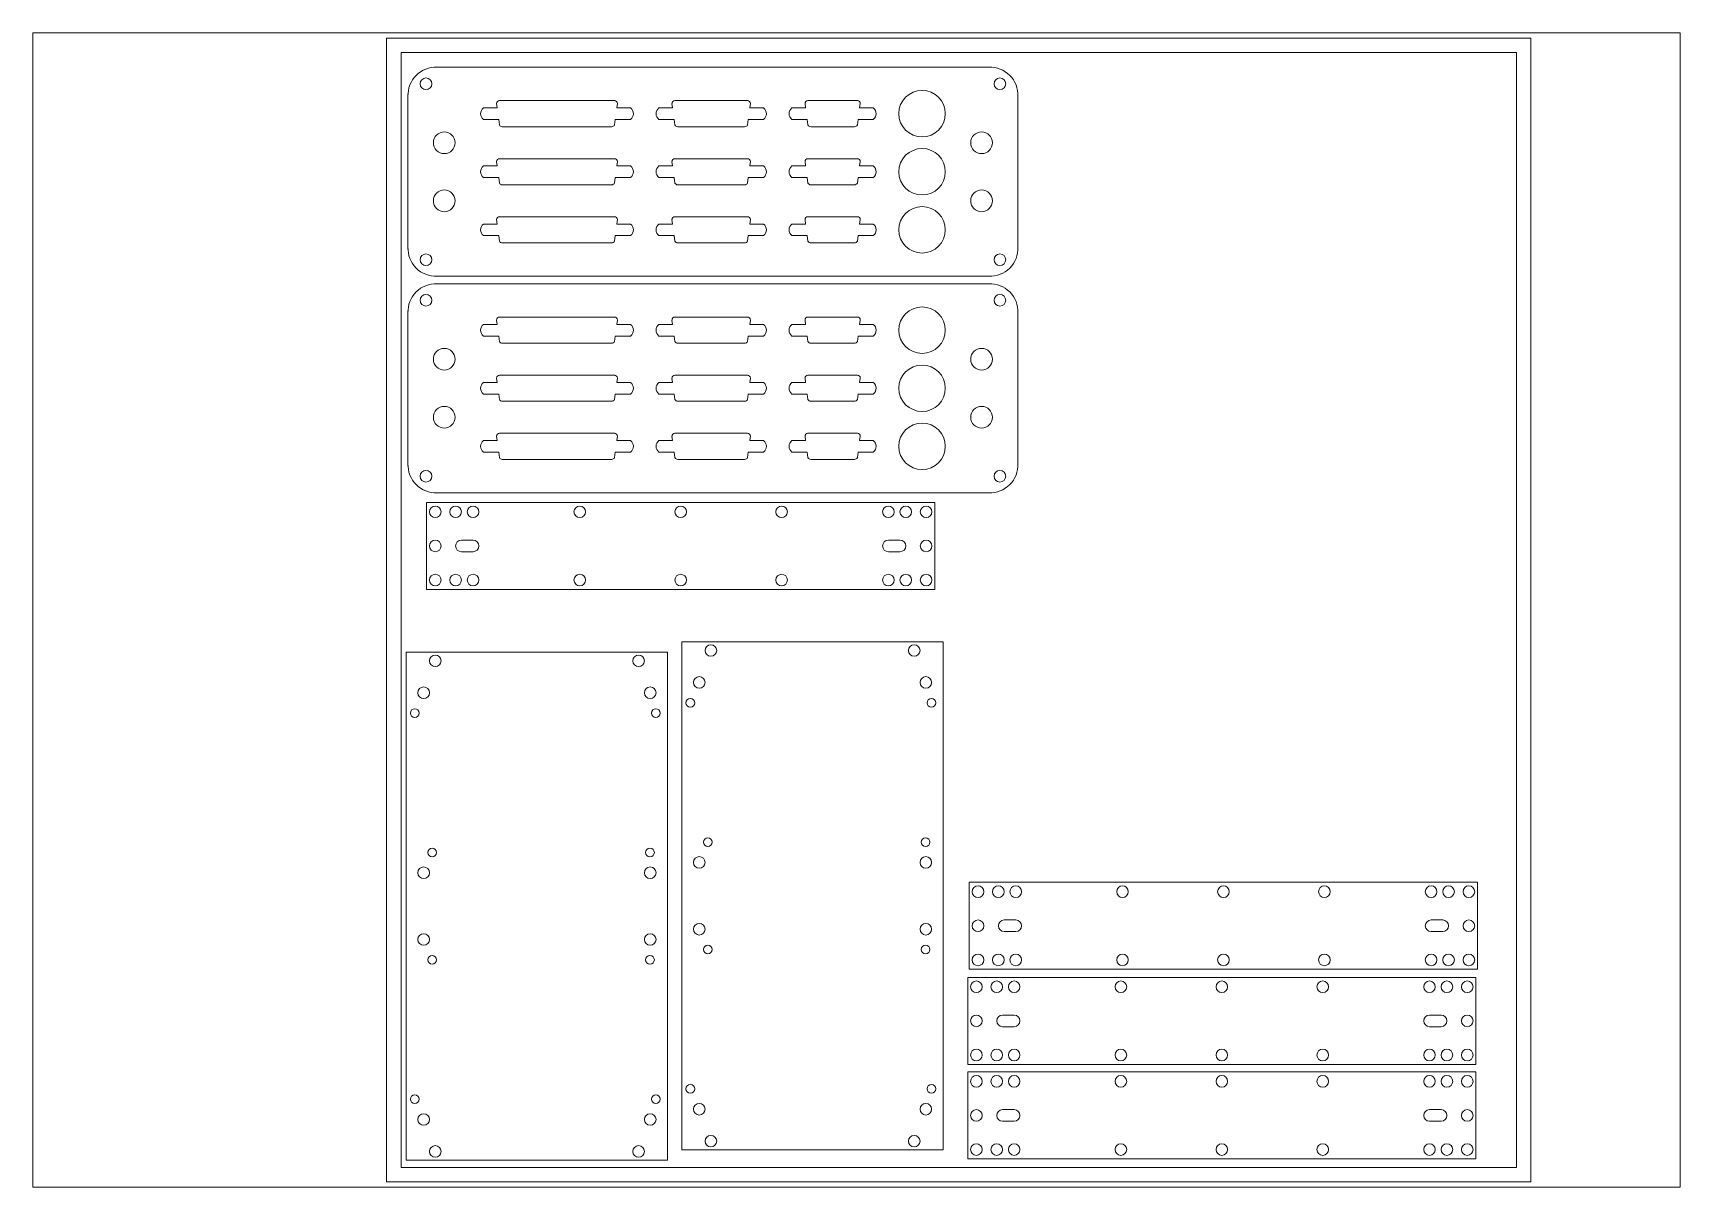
# Paper-space layout 'Layout1' of a CAD drawing. Header units: millimetres. Extents: x 1.15 to 10.31, y 0.8 to 7.23.
# The model-space entities are those that its viewports show. They can reach past a viewport. Long polylines and large blocks are cut down to what shows.
import ezdxf

# ---------------------------------------------------------------- set-up
doc = ezdxf.new("R2010")
doc.units = ezdxf.units.MM
doc.header["$MEASUREMENT"] = 0
doc.layers.get('0').update_dxf_attribs({"lineweight": 0, "true_color": 0xf6921e})
doc.layers.add('TAGLIO - CUT', color=5, linetype='Continuous', lineweight=0)

msp = doc.modelspace()

# ---------------------------------------------------------------- linework, layer by layer
at = {"color": 30, "lineweight": 0, "true_color": 0xf6921e}
for points in [[(-5, -5), (389, -5), (389, 389), (-5, 389)], [(0, 0), (384, 0), (384, 384), (0, 384)]]:
    msp.add_lwpolyline(points, close=True, dxfattribs=at)
at = {"layer": 'TAGLIO - CUT', "lineweight": 0}
for p, q in [((11.66, 378.96), (203.09, 378.96)), ((2.37, 316.25), (2.37, 369.68)), ((2.37, 368.96), (2.37, 316.96)), ((212.37, 369.68), (212.37, 316.25)), ((28.37, 364.96), (33.07, 364.96)), ((32.87, 366.46), (33.07, 364.96)), ((33.87, 367.46), (73.59, 367.46)), ((33.87, 367.46), (73.59, 367.46)), ((74.47, 366.46), (74.27, 364.96)), ((74.27, 364.96), (78.97, 364.96)), ((88.77, 364.96), (93.47, 364.96)), ((93.27, 366.46), (93.47, 364.96)), ((94.27, 367.46), (119.27, 367.46)), ((120.27, 366.46), (120.07, 364.96)), ((120.07, 364.96), (124.77, 364.96)), ((134.57, 364.96), (139.27, 364.96)), ((139.07, 366.46), (139.27, 364.96)), ((157.19, 367.46), (140.07, 367.46)), ((158.07, 366.46), (157.87, 364.96)), ((157.87, 364.96), (162.57, 364.96)), ((158.87, 364.96), (162.57, 364.96)), ((28.37, 360.96), (33.6, 360.96)), ((33.6, 360.96), (33.85, 359.08)), ((34.81, 358.46), (72.5, 358.46)), ((34.84, 358.46), (72.5, 358.46)), ((73.74, 360.96), (73.5, 359.08)), ((73.74, 360.96), (78.97, 360.96)), ((88.77, 360.96), (94, 360.96)), ((94, 360.96), (94.24, 359.08)), ((95.27, 358.46), (118.27, 358.46)), ((119.54, 360.96), (119.3, 359.08)), ((119.54, 360.96), (124.77, 360.96)), ((134.57, 360.96), (139.8, 360.96)), ((139.8, 360.96), (140.04, 359.08)), ((156.1, 358.46), (141.04, 358.46)), ((157.34, 360.96), (157.1, 359.08)), ((157.34, 360.96), (162.57, 360.96)), ((158.34, 360.96), (162.57, 360.96)), ((32.87, 346.46), (33.07, 344.96)), ((33.87, 347.46), (73.59, 347.46)), ((33.87, 347.46), (73.59, 347.46)), ((74.47, 346.46), (74.27, 344.96)), ((93.27, 346.46), (93.47, 344.96)), ((94.27, 347.46), (119.27, 347.46)), ((120.27, 346.46), (120.07, 344.96)), ((139.07, 346.46), (139.27, 344.96)), ((157.19, 347.46), (140.07, 347.46)), ((158.07, 346.46), (157.87, 344.96)), ((28.37, 344.96), (33.07, 344.96)), ((28.37, 340.96), (33.6, 340.96)), ((33.6, 340.96), (33.85, 339.08)), ((73.74, 340.96), (73.5, 339.08)), ((73.74, 340.96), (78.97, 340.96)), ((74.27, 344.96), (78.97, 344.96)), ((88.77, 344.96), (93.47, 344.96)), ((88.77, 340.96), (94, 340.96)), ((94, 340.96), (94.24, 339.08)), ((119.54, 340.96), (119.3, 339.08)), ((119.54, 340.96), (124.77, 340.96)), ((120.07, 344.96), (124.77, 344.96)), ((134.57, 344.96), (139.27, 344.96)), ((134.57, 340.96), (139.8, 340.96)), ((139.8, 340.96), (140.04, 339.08)), ((157.34, 340.96), (157.1, 339.08)), ((157.34, 340.96), (162.57, 340.96)), ((157.87, 344.96), (162.57, 344.96)), ((158.34, 340.96), (162.57, 340.96)), ((158.87, 344.96), (162.57, 344.96)), ((34.81, 338.46), (72.5, 338.46)), ((34.84, 338.46), (72.5, 338.46)), ((95.27, 338.46), (118.27, 338.46)), ((156.1, 338.46), (141.04, 338.46)), ((28.37, 324.96), (33.07, 324.96)), ((32.87, 326.46), (33.07, 324.96)), ((33.87, 327.46), (73.59, 327.46)), ((33.87, 327.46), (73.59, 327.46)), ((74.47, 326.46), (74.27, 324.96)), ((74.27, 324.96), (78.97, 324.96)), ((88.77, 324.96), (93.47, 324.96)), ((93.27, 326.46), (93.47, 324.96)), ((94.27, 327.46), (119.27, 327.46)), ((120.27, 326.46), (120.07, 324.96)), ((120.07, 324.96), (124.77, 324.96)), ((134.57, 324.96), (139.27, 324.96)), ((139.07, 326.46), (139.27, 324.96)), ((157.19, 327.46), (140.07, 327.46)), ((158.07, 326.46), (157.87, 324.96)), ((157.87, 324.96), (162.57, 324.96)), ((158.87, 324.96), (162.57, 324.96)), ((28.37, 320.96), (33.6, 320.96)), ((33.6, 320.96), (33.85, 319.08)), ((34.81, 318.46), (72.5, 318.46)), ((34.84, 318.46), (72.5, 318.46)), ((73.74, 320.96), (73.5, 319.08)), ((73.74, 320.96), (78.97, 320.96)), ((88.77, 320.96), (94, 320.96)), ((94, 320.96), (94.24, 319.08)), ((95.27, 318.46), (118.27, 318.46)), ((119.54, 320.96), (119.3, 319.08)), ((119.54, 320.96), (124.77, 320.96)), ((134.57, 320.96), (139.8, 320.96)), ((139.8, 320.96), (140.04, 319.08)), ((156.1, 318.46), (141.04, 318.46)), ((157.34, 320.96), (157.1, 319.08)), ((157.34, 320.96), (162.57, 320.96)), ((158.34, 320.96), (162.57, 320.96)), ((203.09, 306.96), (11.66, 306.96)), ((11.66, 304.38), (203.09, 304.38)), ((2.37, 241.66), (2.37, 295.09)), ((212.37, 295.09), (212.37, 241.66)), ((2.37, 294.38), (2.37, 242.38)), ((28.37, 290.38), (33.07, 290.38)), ((32.87, 291.88), (33.07, 290.38)), ((33.87, 292.88), (73.59, 292.88)), ((33.87, 292.88), (73.59, 292.88)), ((74.47, 291.88), (74.27, 290.38)), ((74.27, 290.38), (78.97, 290.38)), ((88.77, 290.38), (93.47, 290.38)), ((93.27, 291.88), (93.47, 290.38)), ((94.27, 292.88), (119.27, 292.88)), ((120.27, 291.88), (120.07, 290.38)), ((120.07, 290.38), (124.77, 290.38)), ((134.57, 290.38), (139.27, 290.38)), ((139.07, 291.88), (139.27, 290.38)), ((157.19, 292.88), (140.07, 292.88)), ((158.07, 291.88), (157.87, 290.38)), ((157.87, 290.38), (162.57, 290.38)), ((158.87, 290.38), (162.57, 290.38)), ((28.37, 286.38), (33.6, 286.38)), ((33.6, 286.38), (33.85, 284.49)), ((34.81, 283.88), (72.5, 283.88)), ((34.84, 283.88), (72.5, 283.88)), ((73.74, 286.38), (73.5, 284.49)), ((73.74, 286.38), (78.97, 286.38)), ((88.77, 286.38), (94, 286.38)), ((94, 286.38), (94.24, 284.49)), ((95.27, 283.88), (118.27, 283.88)), ((119.54, 286.38), (119.3, 284.49)), ((119.54, 286.38), (124.77, 286.38)), ((134.57, 286.38), (139.8, 286.38)), ((139.8, 286.38), (140.04, 284.49)), ((156.1, 283.88), (141.04, 283.88)), ((157.34, 286.38), (157.1, 284.49)), ((157.34, 286.38), (162.57, 286.38)), ((158.34, 286.38), (162.57, 286.38)), ((33.87, 272.88), (73.59, 272.88)), ((33.87, 272.88), (73.59, 272.88)), ((94.27, 272.88), (119.27, 272.88)), ((157.19, 272.88), (140.07, 272.88)), ((28.37, 270.38), (33.07, 270.38)), ((32.87, 271.88), (33.07, 270.38)), ((74.47, 271.88), (74.27, 270.38)), ((74.27, 270.38), (78.97, 270.38)), ((88.77, 270.38), (93.47, 270.38)), ((93.27, 271.88), (93.47, 270.38)), ((120.27, 271.88), (120.07, 270.38)), ((120.07, 270.38), (124.77, 270.38)), ((134.57, 270.38), (139.27, 270.38)), ((139.07, 271.88), (139.27, 270.38)), ((158.07, 271.88), (157.87, 270.38)), ((157.87, 270.38), (162.57, 270.38)), ((158.87, 270.38), (162.57, 270.38)), ((28.37, 266.38), (33.6, 266.38)), ((33.6, 266.38), (33.85, 264.49)), ((34.81, 263.88), (72.5, 263.88)), ((34.84, 263.88), (72.5, 263.88)), ((73.74, 266.38), (73.5, 264.49)), ((73.74, 266.38), (78.97, 266.38)), ((88.77, 266.38), (94, 266.38)), ((94, 266.38), (94.24, 264.49)), ((95.27, 263.88), (118.27, 263.88)), ((119.54, 266.38), (119.3, 264.49)), ((119.54, 266.38), (124.77, 266.38)), ((134.57, 266.38), (139.8, 266.38)), ((139.8, 266.38), (140.04, 264.49)), ((156.1, 263.88), (141.04, 263.88)), ((157.34, 266.38), (157.1, 264.49)), ((157.34, 266.38), (162.57, 266.38)), ((158.34, 266.38), (162.57, 266.38)), ((28.37, 250.38), (33.07, 250.38)), ((32.87, 251.88), (33.07, 250.38)), ((33.87, 252.88), (73.59, 252.88)), ((33.87, 252.88), (73.59, 252.88)), ((74.47, 251.88), (74.27, 250.38)), ((74.27, 250.38), (78.97, 250.38)), ((88.77, 250.38), (93.47, 250.38)), ((93.27, 251.88), (93.47, 250.38)), ((94.27, 252.88), (119.27, 252.88)), ((120.27, 251.88), (120.07, 250.38)), ((120.07, 250.38), (124.77, 250.38)), ((134.57, 250.38), (139.27, 250.38)), ((139.07, 251.88), (139.27, 250.38)), ((157.19, 252.88), (140.07, 252.88)), ((158.07, 251.88), (157.87, 250.38)), ((157.87, 250.38), (162.57, 250.38)), ((158.87, 250.38), (162.57, 250.38)), ((28.37, 246.38), (33.6, 246.38)), ((33.6, 246.38), (33.85, 244.49)), ((34.81, 243.88), (72.5, 243.88)), ((34.84, 243.88), (72.5, 243.88)), ((73.74, 246.38), (73.5, 244.49)), ((73.74, 246.38), (78.97, 246.38)), ((88.77, 246.38), (94, 246.38)), ((94, 246.38), (94.24, 244.49)), ((95.27, 243.88), (118.27, 243.88)), ((119.54, 246.38), (119.3, 244.49)), ((119.54, 246.38), (124.77, 246.38)), ((134.57, 246.38), (139.8, 246.38)), ((139.8, 246.38), (140.04, 244.49)), ((156.1, 243.88), (141.04, 243.88)), ((157.34, 246.38), (157.1, 244.49)), ((157.34, 246.38), (162.57, 246.38)), ((158.34, 246.38), (162.57, 246.38)), ((8.77, 199.07), (8.77, 229.07)), ((8.77, 229.07), (183.77, 229.07)), ((203.09, 232.38), (11.66, 232.38)), ((183.77, 229.07), (183.77, 199.07)), ((20.77, 216.07), (24.77, 216.07)), ((167.77, 216.07), (171.77, 216.07)), ((20.77, 212.07), (24.77, 212.07)), ((167.77, 212.07), (171.77, 212.07)), ((8.77, 199.07), (183.77, 199.07)), ((1.77, 177.5), (91.77, 177.5)), ((1.77, 2.5), (1.77, 177.5)), ((91.77, 177.5), (91.77, 2.5)), ((91.77, 2.5), (91.77, 177.5)), ((96.66, 181.05), (186.66, 181.05)), ((96.66, 6.05), (96.66, 181.05)), ((186.66, 181.05), (186.66, 6.05)), ((186.66, 6.05), (186.66, 181.05)), ((195.63, 68.23), (195.63, 98.23)), ((195.63, 98.23), (370.63, 98.23)), ((370.63, 98.23), (370.63, 68.23)), ((207.63, 85.23), (211.63, 85.23)), ((354.63, 85.23), (358.63, 85.23)), ((207.63, 81.23), (211.63, 81.23)), ((354.63, 81.23), (358.63, 81.23)), ((195.63, 68.23), (370.63, 68.23)), ((195.07, 35.47), (195.07, 65.47)), ((195.07, 65.47), (370.07, 65.47)), ((370.07, 65.47), (370.07, 35.47)), ((207.07, 52.47), (211.07, 52.47)), ((354.07, 52.47), (358.07, 52.47)), ((207.07, 48.47), (211.07, 48.47)), ((354.07, 48.47), (358.07, 48.47)), ((195.07, 35.47), (370.07, 35.47)), ((195.07, 2.9), (195.07, 32.9)), ((195.07, 32.9), (370.07, 32.9)), ((370.07, 32.9), (370.07, 2.9)), ((207.07, 19.9), (211.07, 19.9)), ((354.07, 19.9), (358.07, 19.9)), ((207.07, 15.9), (211.07, 15.9)), ((354.07, 15.9), (358.07, 15.9)), ((186.66, 6.05), (96.66, 6.05)), ((91.77, 2.5), (1.77, 2.5)), ((195.07, 2.9), (370.07, 2.9))]:
    msp.add_line(p, q, dxfattribs=at)
for centre, radius in [((8.57, 373.26), 2), ((206.17, 373.26), 2), ((179.37, 362.97), 8), ((14.87, 352.96), 3.75), ((199.87, 352.96), 3.75), ((179.37, 342.96), 8), ((14.87, 332.96), 3.75), ((199.87, 332.96), 3.75), ((179.37, 322.96), 8), ((8.57, 312.66), 2), ((206.17, 312.66), 2), ((8.57, 298.68), 2), ((206.17, 298.68), 2), ((179.37, 288.38), 8), ((14.87, 278.38), 3.75), ((199.87, 278.38), 3.75), ((179.37, 268.38), 8), ((14.87, 258.38), 3.75), ((199.87, 258.38), 3.75), ((179.37, 248.38), 8), ((8.57, 238.08), 2), ((206.17, 238.08), 2), ((11.77, 225.82), 2), ((18.77, 225.82), 2), ((24.77, 225.82), 2), ((61.52, 225.82), 2), ((96.27, 225.82), 2), ((131.02, 225.82), 2), ((167.77, 225.82), 2), ((173.77, 225.82), 2), ((180.77, 225.82), 2), ((11.77, 214.07), 2), ((180.77, 214.07), 2), ((11.77, 202.32), 2), ((18.77, 202.32), 2), ((24.77, 202.32), 2), ((61.52, 202.32), 2), ((96.27, 202.32), 2), ((131.02, 202.32), 2), ((167.77, 202.32), 2), ((173.77, 202.32), 2), ((180.77, 202.32), 2), ((11.77, 174.5), 2), ((81.77, 174.5), 2), ((106.66, 178.05), 2), ((176.66, 178.05), 2), ((7.77, 163.5), 2), ((85.77, 163.5), 2), ((102.66, 167.05), 2), ((180.66, 167.05), 2), ((99.58, 160.05), 1.5), ((182.58, 160.05), 1.5), ((4.69, 156.5), 1.5), ((87.69, 156.5), 1.5), ((105.58, 112.05), 1.5), ((180.58, 112.05), 1.5), ((10.69, 108.5), 1.5), ((85.69, 108.5), 1.5), ((7.77, 101.5), 2), ((85.77, 101.5), 2), ((102.66, 105.05), 2), ((180.66, 105.05), 2), ((198.63, 94.98), 2), ((205.63, 94.98), 2), ((211.63, 94.98), 2), ((248.38, 94.98), 2), ((283.13, 94.98), 2), ((317.88, 94.98), 2), ((354.63, 94.98), 2), ((360.63, 94.98), 2), ((367.63, 94.98), 2), ((198.63, 83.23), 2), ((367.63, 83.23), 2), ((7.77, 78.5), 2), ((85.77, 78.5), 2), ((102.66, 82.05), 2), ((180.66, 82.05), 2), ((105.58, 75.05), 1.5), ((180.58, 75.05), 1.5), ((10.69, 71.5), 1.5), ((85.69, 71.5), 1.5), ((198.63, 71.48), 2), ((205.63, 71.48), 2), ((211.63, 71.48), 2), ((248.38, 71.48), 2), ((283.13, 71.48), 2), ((317.88, 71.48), 2), ((354.63, 71.48), 2), ((360.63, 71.48), 2), ((367.63, 71.48), 2), ((198.07, 62.22), 2), ((205.07, 62.22), 2), ((211.07, 62.22), 2), ((247.82, 62.22), 2), ((282.57, 62.22), 2), ((317.32, 62.22), 2), ((354.07, 62.22), 2), ((360.07, 62.22), 2), ((367.07, 62.22), 2), ((198.07, 50.47), 2), ((367.07, 50.47), 2), ((198.07, 38.72), 2), ((205.07, 38.72), 2), ((211.07, 38.72), 2), ((247.82, 38.72), 2), ((282.57, 38.72), 2), ((317.32, 38.72), 2), ((354.07, 38.72), 2), ((360.07, 38.72), 2), ((367.07, 38.72), 2), ((99.58, 27.05), 1.5), ((182.58, 27.05), 1.5), ((198.07, 29.65), 2), ((205.07, 29.65), 2), ((211.07, 29.65), 2), ((247.82, 29.65), 2), ((282.57, 29.65), 2), ((317.32, 29.65), 2), ((354.07, 29.65), 2), ((360.07, 29.65), 2), ((367.07, 29.65), 2), ((4.69, 23.5), 1.5), ((87.69, 23.5), 1.5), ((7.77, 16.5), 2), ((85.77, 16.5), 2), ((102.66, 20.05), 2), ((180.66, 20.05), 2), ((198.07, 17.9), 2), ((367.07, 17.9), 2), ((11.77, 5.5), 2), ((81.77, 5.5), 2), ((106.66, 9.05), 2), ((176.66, 9.05), 2), ((198.07, 6.15), 2), ((205.07, 6.15), 2), ((211.07, 6.15), 2), ((247.82, 6.15), 2), ((282.57, 6.15), 2), ((317.32, 6.15), 2), ((354.07, 6.15), 2), ((360.07, 6.15), 2), ((367.07, 6.15), 2)]:
    msp.add_circle(centre, radius, dxfattribs=at)
for centre, radius, start, end in [((12.01, 369.32), 9.65, 87.8789, 182.1211), ((202.73, 369.32), 9.65, 357.8789, 92.1211), ((29.87, 362.96), 2.5, 126.8699, 233.1301), ((33.81, 366.53), 0.94, 86.2236, 183.7764), ((73.53, 366.53), 0.94, 356.2236, 453.7764), ((77.47, 362.96), 2.5, 306.8699, 53.0478), ((90.27, 362.96), 2.5, 126.8699, 233.1301), ((94.21, 366.53), 0.94, 86.2236, 183.7764), ((119.33, 366.53), 0.94, 356.2236, 453.7764), ((123.27, 362.96), 2.5, 306.8699, 53.1301), ((136.07, 362.96), 2.5, 126.8699, 233.1301), ((140.01, 366.53), 0.94, 86.2236, 183.7764), ((157.13, 366.53), 0.94, 356.2236, 453.7764), ((161.07, 362.96), 2.5, 306.8699, 53.1301), ((34.86, 359.6), 1.13, 207.1677, 270.8315), ((72.49, 359.6), 1.13, 269.1685, 332.8323), ((95.25, 359.6), 1.13, 207.1677, 270.8315), ((118.29, 359.6), 1.13, 269.1685, 332.8323), ((141.05, 359.6), 1.13, 207.1677, 270.8315), ((156.09, 359.6), 1.13, 269.1685, 332.8323), ((33.81, 346.52), 0.94, 86.2236, 183.7764), ((73.53, 346.52), 0.94, 356.2236, 453.7764), ((94.21, 346.52), 0.94, 86.2236, 183.7764), ((119.33, 346.52), 0.94, 356.2236, 453.7764), ((140.01, 346.52), 0.94, 86.2236, 183.7764), ((157.13, 346.52), 0.94, 356.2236, 453.7764), ((29.87, 342.96), 2.5, 126.8699, 233.1301), ((77.47, 342.96), 2.5, 306.8699, 53.1301), ((90.27, 342.96), 2.5, 126.8699, 233.1301), ((123.27, 342.96), 2.5, 306.8699, 53.1301), ((136.07, 342.96), 2.5, 126.8699, 233.1301), ((161.07, 342.96), 2.5, 306.8699, 53.1301), ((34.86, 339.6), 1.13, 207.1677, 270.8315), ((72.49, 339.6), 1.13, 269.1685, 332.8323), ((95.25, 339.6), 1.13, 207.1677, 270.8315), ((118.29, 339.6), 1.13, 269.1685, 332.8323), ((141.05, 339.6), 1.13, 207.1677, 270.8315), ((156.09, 339.6), 1.13, 269.1685, 332.8323), ((29.87, 322.96), 2.5, 126.8699, 233.1869), ((33.81, 326.53), 0.94, 86.2236, 183.7764), ((73.53, 326.53), 0.94, 356.2236, 453.7764), ((77.47, 322.96), 2.5, 306.8699, 53.1301), ((90.27, 322.96), 2.5, 126.8699, 233.1301), ((94.21, 326.53), 0.94, 86.2236, 183.7764), ((119.33, 326.53), 0.94, 356.2236, 453.7764), ((123.27, 322.96), 2.5, 306.8699, 53.1301), ((136.07, 322.96), 2.5, 126.8699, 233.1301), ((140.01, 326.53), 0.94, 86.2236, 183.7764), ((157.13, 326.53), 0.94, 356.2236, 453.7764), ((161.07, 322.96), 2.5, 306.8699, 53.1301), ((34.86, 319.6), 1.13, 207.1677, 270.8315), ((72.49, 319.6), 1.13, 269.1685, 332.8323), ((95.25, 319.6), 1.13, 207.1677, 270.8315), ((118.29, 319.6), 1.13, 269.1685, 332.8323), ((141.05, 319.6), 1.13, 207.1677, 270.8315), ((156.09, 319.6), 1.13, 269.1685, 332.8323), ((12.01, 316.61), 9.65, 177.8789, 272.1211), ((12.01, 316.61), 9.65, 177.8789, 272.1211), ((202.73, 316.61), 9.65, 267.8789, 2.1211), ((12.01, 294.73), 9.65, 87.8789, 182.1211), ((202.73, 294.73), 9.65, 357.8789, 92.1211), ((29.87, 288.38), 2.5, 126.8699, 233.1301), ((33.81, 291.94), 0.94, 86.2236, 183.7764), ((73.53, 291.94), 0.94, 356.2236, 453.7764), ((77.47, 288.38), 2.5, 306.8699, 53.0478), ((90.27, 288.38), 2.5, 126.8699, 233.1301), ((94.21, 291.94), 0.94, 86.2236, 183.7764), ((119.33, 291.94), 0.94, 356.2236, 453.7764), ((123.27, 288.38), 2.5, 306.8699, 53.1301), ((136.07, 288.38), 2.5, 126.8699, 233.1301), ((140.01, 291.94), 0.94, 86.2236, 183.7764), ((157.13, 291.94), 0.94, 356.2236, 453.7764), ((161.07, 288.38), 2.5, 306.8699, 53.1301), ((34.86, 285.01), 1.13, 207.1677, 270.8315), ((72.49, 285.01), 1.13, 269.1685, 332.8323), ((95.25, 285.01), 1.13, 207.1677, 270.8315), ((118.29, 285.01), 1.13, 269.1685, 332.8323), ((141.05, 285.01), 1.13, 207.1677, 270.8315), ((156.09, 285.01), 1.13, 269.1685, 332.8323), ((33.81, 271.94), 0.94, 86.2236, 183.7764), ((73.53, 271.94), 0.94, 356.2236, 453.7764), ((94.21, 271.94), 0.94, 86.2236, 183.7764), ((119.33, 271.94), 0.94, 356.2236, 453.7764), ((140.01, 271.94), 0.94, 86.2236, 183.7764), ((157.13, 271.94), 0.94, 356.2236, 453.7764), ((29.87, 268.38), 2.5, 126.8699, 233.1301), ((77.47, 268.38), 2.5, 306.8699, 53.1301), ((90.27, 268.38), 2.5, 126.8699, 233.1301), ((123.27, 268.38), 2.5, 306.8699, 53.1301), ((136.07, 268.38), 2.5, 126.8699, 233.1301), ((161.07, 268.38), 2.5, 306.8699, 53.1301), ((34.86, 265.01), 1.13, 207.1677, 270.8315), ((72.49, 265.01), 1.13, 269.1685, 332.8323), ((95.25, 265.01), 1.13, 207.1677, 270.8315), ((118.29, 265.01), 1.13, 269.1685, 332.8323), ((141.05, 265.01), 1.13, 207.1677, 270.8315), ((156.09, 265.01), 1.13, 269.1685, 332.8323), ((29.87, 248.38), 2.5, 126.8699, 233.1869), ((33.81, 251.94), 0.94, 86.2236, 183.7764), ((73.53, 251.94), 0.94, 356.2236, 453.7764), ((77.47, 248.38), 2.5, 306.8699, 53.1301), ((90.27, 248.38), 2.5, 126.8699, 233.1301), ((94.21, 251.94), 0.94, 86.2236, 183.7764), ((119.33, 251.94), 0.94, 356.2236, 453.7764), ((123.27, 248.38), 2.5, 306.8699, 53.1301), ((136.07, 248.38), 2.5, 126.8699, 233.1301), ((140.01, 251.94), 0.94, 86.2236, 183.7764), ((157.13, 251.94), 0.94, 356.2236, 453.7764), ((161.07, 248.38), 2.5, 306.8699, 53.1301), ((34.86, 245.01), 1.13, 207.1677, 270.8315), ((72.49, 245.01), 1.13, 269.1685, 332.8323), ((95.25, 245.01), 1.13, 207.1677, 270.8315), ((118.29, 245.01), 1.13, 269.1685, 332.8323), ((141.05, 245.01), 1.13, 207.1677, 270.8315), ((156.09, 245.01), 1.13, 269.1685, 332.8323), ((12.01, 242.02), 9.65, 177.8789, 272.1211), ((12.01, 242.02), 9.65, 177.8789, 272.1211), ((202.73, 242.02), 9.65, 267.8789, 2.1211), ((20.77, 214.07), 2, 90, 270), ((24.77, 214.07), 2, 270, 90), ((167.77, 214.07), 2, 90, 270), ((171.77, 214.07), 2, 270, 90), ((207.63, 83.23), 2, 90, 270), ((211.63, 83.23), 2, 270, 90), ((354.63, 83.23), 2, 90, 270), ((358.63, 83.23), 2, 270, 90), ((207.07, 50.47), 2, 90, 270), ((211.07, 50.47), 2, 270, 90), ((354.07, 50.47), 2, 90, 270), ((358.07, 50.47), 2, 270, 90), ((207.07, 17.9), 2, 90, 270), ((211.07, 17.9), 2, 270, 90), ((354.07, 17.9), 2, 90, 270), ((358.07, 17.9), 2, 270, 90)]:
    msp.add_arc(centre, radius, start, end, dxfattribs=at)

psp = doc.layouts.get("Layout1")

# ---------------------------------------------------------------- viewports
at = {"layer": 'TAGLIO - CUT', "lineweight": 0}
psp.add_viewport(center=(5.7283, 4.0157), size=(9.1654, 6.425198), view_center_point=(156.7905, 192), view_height=397.54955, dxfattribs=at)

doc.saveas('drawing.dxf')
